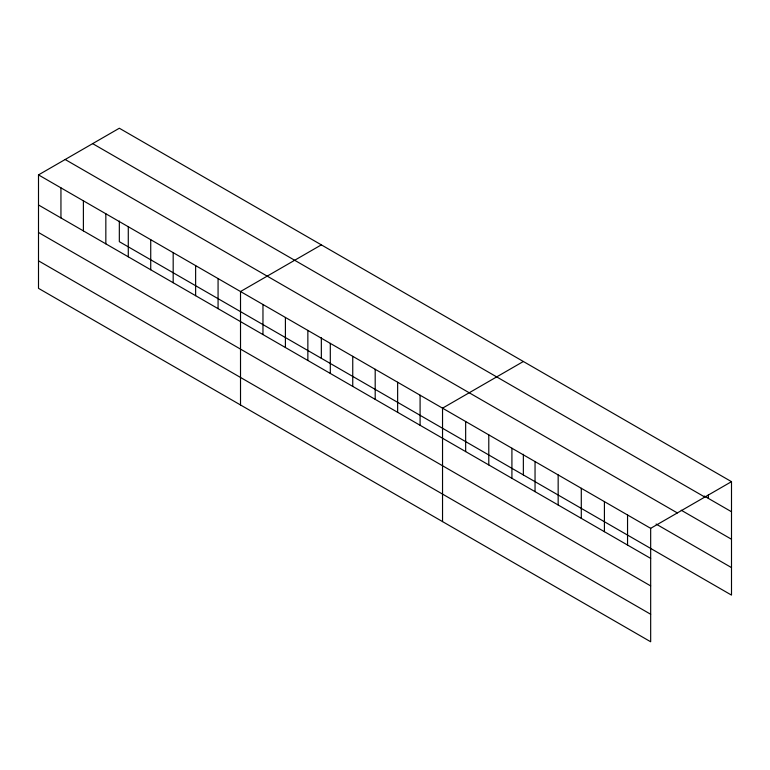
<?xml version="1.0" encoding="UTF-8"?>
<svg xmlns="http://www.w3.org/2000/svg" width="770" height="770" viewBox="0 0 770 770"><rect width="100%" height="100%" fill="white"/><g stroke="black" fill="none" stroke-linecap="round" stroke-linejoin="round"><path stroke-width="1.16" d="M38.5 174.896L650.669 528.336L650.669 641.766L38.5 288.336L38.5 174.896L119.331 128.234L731.5 481.664L731.5 595.104L119.331 241.665L119.331 221.038M321.34 244.87L240.519 291.532L240.519 404.962M523.359 361.496L442.538 408.167L442.538 521.598M650.669 528.336L731.5 481.664M704.348 496.072L731.5 511.742M92.65 143.634L704.829 497.064M681.229 510.221L731.5 539.25M65.171 159.496L677.35 512.935M656.088 524.052L731.5 567.596M38.5 204.974L650.669 558.404M38.5 232.482L650.669 585.912M38.5 260.828L650.669 614.258M708.371 494.783L708.371 498.392M627.55 514.976L627.55 545.054M604.421 501.626L604.421 531.704M581.292 488.276L581.292 518.354M558.163 474.926L558.163 504.995M535.044 461.577L535.044 491.645M523.359 454.3L523.359 474.936M511.915 448.217L511.915 478.295M488.786 434.867L488.786 464.945M465.658 421.517L465.658 451.595M420.093 395.203L420.093 425.281M397.638 382.247L397.638 412.316M375.192 369.282L375.192 399.361M352.747 356.327L352.747 386.405M330.301 343.372L330.301 373.44M321.34 337.674L321.34 358.3M307.856 330.407L307.856 360.485M285.41 317.452L285.41 347.52M262.965 304.487L262.965 334.565M218.074 278.567L218.074 308.645M195.628 265.611L195.628 295.69M173.183 252.656L173.183 282.725M150.727 239.691L150.727 269.769M128.282 226.736L128.282 256.805M105.837 213.771L105.837 243.849M83.391 200.816L83.391 230.894M60.946 187.851L60.946 217.929"/></g></svg>
